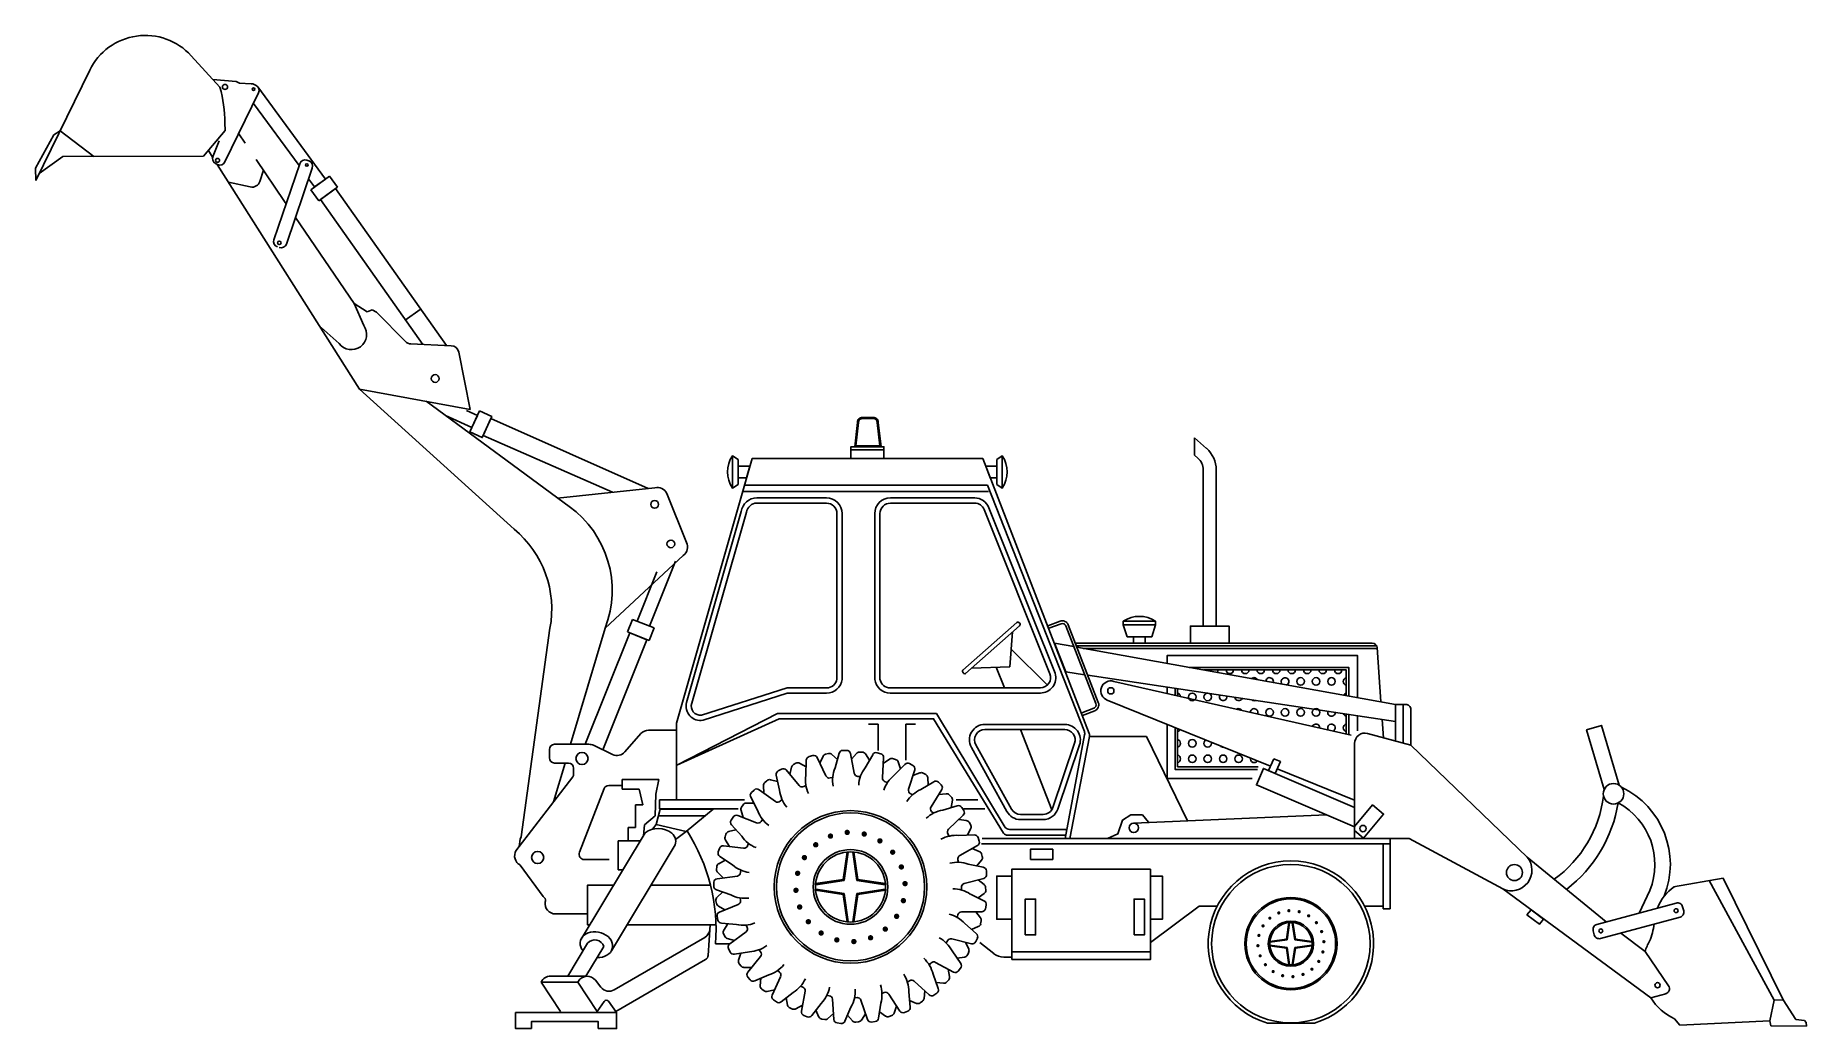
# Model space of a CAD drawing. Header units: millimetres. Extents: x -3242.09 to -3235.23, y 1760.39 to 1764.24.
import ezdxf

# ---------------------------------------------------------------- set-up
doc = ezdxf.new("R2010")
doc.units = ezdxf.units.MM
doc.header["$LTSCALE"] = 10
doc.layers.add('Veículos', color=2, linetype='Continuous')

msp = doc.modelspace()

# ---------------------------------------------------------------- linework, layer by layer
at = {"layer": 'Veículos'}
for p, q in [((-3241.3771, 1764.0365), (-3241.4884, 1764.1588)), ((-3242.0908, 1763.6748), (-3241.8815, 1764.1027)), ((-3241.3143, 1764.0587), (-3241.4038, 1764.0659)), ((-3241.3007, 1764.0517), (-3241.3143, 1764.0587)), ((-3241.2557, 1764.0494), (-3241.3007, 1764.0517)), ((-3241.2366, 1764.0438), (-3241.2436, 1764.0473)), ((-3240.9676, 1763.6805), (-3241.2293, 1764.0381)), ((-3241.3572, 1763.747), (-3241.2267, 1764.0144)), ((-3241.3565, 1763.8686), (-3241.3575, 1763.898)), ((-3242.0207, 1763.8519), (-3242.092, 1763.723)), ((-3241.9966, 1763.8674), (-3242.0207, 1763.8519)), ((-3241.8651, 1763.7681), (-3241.9966, 1763.8674)), ((-3241.4403, 1763.7689), (-3241.3565, 1763.8686)), ((-3241.3799, 1763.8282), (-3241.4035, 1763.77)), ((-3241.2792, 1763.8201), (-3241.3038, 1763.8564)), ((-3242.0775, 1763.7021), (-3241.9861, 1763.7678)), ((-3241.9861, 1763.7678), (-3241.4403, 1763.7689)), ((-3241.4214, 1763.7914), (-3241.4051, 1763.7656)), ((-3241.1263, 1763.594), (-3241.2365, 1763.7569)), ((-3241.0321, 1763.7511), (-3241.0395, 1763.7537)), ((-3242.092, 1763.723), (-3242.0908, 1763.6748)), ((-3241.3936, 1763.7406), (-3241.3866, 1763.7371)), ((-3241.3872, 1763.7374), (-3240.8359, 1762.8664)), ((-3241.2217, 1763.6717), (-3241.2081, 1763.715)), ((-3241.0674, 1763.7402), (-3241.1673, 1763.4455)), ((-3241.1185, 1763.4286), (-3241.0186, 1763.7232)), ((-3241.0327, 1763.6816), (-3241.0095, 1763.6499)), ((-3240.9524, 1763.6917), (-3241.0247, 1763.6387)), ((-3241.0095, 1763.6499), (-3240.9676, 1763.6805)), ((-3240.9213, 1763.6491), (-3240.9524, 1763.6917)), ((-3241.3434, 1763.6681), (-3241.2589, 1763.65)), ((-3241.0247, 1763.6387), (-3240.9936, 1763.5962)), ((-3240.9936, 1763.5962), (-3240.9213, 1763.6491)), ((-3240.9287, 1763.6438), (-3240.9862, 1763.6016)), ((-3240.4984, 1763.0354), (-3240.9287, 1763.6438)), ((-3241.1201, 1763.5849), (-3241.1263, 1763.594)), ((-3240.9862, 1763.6016), (-3240.5897, 1763.0393)), ((-3240.8564, 1763.1984), (-3241.0836, 1763.5315)), ((-3240.8063, 1763.1663), (-3240.8564, 1763.1984)), ((-3240.8564, 1763.1984), (-3240.8194, 1763.1131)), ((-3240.7867, 1763.174), (-3240.8063, 1763.1663)), ((-3240.7697, 1763.1646), (-3240.7867, 1763.174)), ((-3240.6575, 1763.0508), (-3240.7697, 1763.1646)), ((-3240.6583, 1763.1331), (-3240.6007, 1763.1752)), ((-3240.9846, 1763.1046), (-3240.9145, 1763.0435)), ((-3240.8194, 1763.1131), (-3240.8194, 1763.1131)), ((-3240.4807, 1763.0347), (-3240.6361, 1763.0413)), ((-3240.4061, 1762.7878), (-3240.4507, 1763.009)), ((-3240.8359, 1762.8664), (-3240.4061, 1762.7878)), ((-3240.8359, 1762.8664), (-3240.2363, 1762.323)), ((-3240.5777, 1762.8192), (-3240.0226, 1762.4113)), ((-3240.3786, 1762.7647), (-3240.4213, 1762.784)), ((-3240.5026, 1762.764), (-3240.4001, 1762.7174)), ((-3240.4001, 1762.7174), (-3240.3786, 1762.7647)), ((-3237.5517, 1762.6368), (-3237.5981, 1762.6773)), ((-3237.5981, 1762.6099), (-3237.5981, 1762.6773)), ((-3239.607, 1761.5718), (-3239.3137, 1762.5975)), ((-3239.3137, 1762.5975), (-3238.4194, 1762.5975)), ((-3238.9306, 1762.6314), (-3238.8025, 1762.6314)), ((-3237.5852, 1762.5985), (-3237.5981, 1762.6099)), ((-3237.5647, 1761.9475), (-3237.5647, 1762.5534)), ((-3237.5139, 1761.9475), (-3237.5139, 1762.5534)), ((-3239.6902, 1762.4836), (-3240.0679, 1762.4438)), ((-3239.5675, 1762.2718), (-3239.6441, 1762.4623)), ((-3239.3465, 1762.4692), (-3238.3973, 1762.4692)), ((-3239.3432, 1762.4941), (-3238.4006, 1762.4941)), ((-3239.0253, 1762.4448), (-3239.2948, 1762.4448)), ((-3238.7771, 1762.4448), (-3238.4498, 1762.4448)), ((-3239.5676, 1761.6515), (-3239.3553, 1762.3918)), ((-3239.5475, 1761.6488), (-3239.3351, 1762.3891)), ((-3239.0253, 1762.4244), (-3239.2948, 1762.4244)), ((-3238.9846, 1761.7425), (-3238.9846, 1762.3838)), ((-3238.9643, 1761.7411), (-3238.9643, 1762.3838)), ((-3238.838, 1761.7411), (-3238.838, 1762.3838)), ((-3238.8177, 1761.7425), (-3238.8177, 1762.3838)), ((-3238.7771, 1762.4244), (-3238.4507, 1762.4244)), ((-3238.1588, 1761.7633), (-3238.4136, 1762.3993)), ((-3238.1382, 1761.7649), (-3238.3976, 1762.4123)), ((-3239.5803, 1762.2219), (-3239.8833, 1761.9403)), ((-3239.711, 1761.9475), (-3239.6102, 1762.1994)), ((-3239.6827, 1762.1577), (-3239.7592, 1761.9668)), ((-3239.7767, 1761.9738), (-3239.7963, 1761.9249)), ((-3239.6935, 1761.9405), (-3239.7767, 1761.9738)), ((-3238.2873, 1761.9613), (-3238.4963, 1761.7766)), ((-3238.276, 1761.9588), (-3238.2776, 1761.9607)), ((-3238.1194, 1761.9669), (-3238.1672, 1761.9493)), ((-3237.8742, 1761.9667), (-3237.8742, 1761.9533)), ((-3237.8742, 1761.9667), (-3237.7496, 1761.9667)), ((-3237.7496, 1761.9667), (-3237.7496, 1761.9533)), ((-3240.0972, 1761.9392), (-3240.2092, 1761.1313)), ((-3240.0169, 1761.4896), (-3239.8833, 1761.9403)), ((-3239.7878, 1761.9215), (-3239.9608, 1761.4896)), ((-3239.8924, 1761.4684), (-3239.7216, 1761.895)), ((-3239.7963, 1761.9249), (-3239.7131, 1761.8916)), ((-3239.7216, 1761.895), (-3239.7878, 1761.9215)), ((-3239.7131, 1761.8916), (-3239.6935, 1761.9405)), ((-3238.4863, 1761.7638), (-3238.2767, 1761.9492)), ((-3238.3146, 1761.7905), (-3238.3039, 1761.9251)), ((-3238.1157, 1761.9571), (-3238.1628, 1761.9397)), ((-3237.9809, 1761.6474), (-3238.0977, 1761.9487)), ((-3237.9711, 1761.6512), (-3238.0879, 1761.9523)), ((-3238.3092, 1761.8578), (-3238.1688, 1761.7189)), ((-3238.0604, 1761.8815), (-3236.9093, 1761.8815)), ((-3238.0565, 1761.8715), (-3236.892, 1761.8715)), ((-3238.0294, 1761.8615), (-3236.8893, 1761.8615)), ((-3236.8895, 1761.8642), (-3236.8752, 1761.6544)), ((-3238.4967, 1761.7695), (-3238.492, 1761.7642)), ((-3238.4628, 1761.7847), (-3238.3146, 1761.7905)), ((-3238.3666, 1761.7885), (-3238.3354, 1761.7084)), ((-3239.1769, 1761.7084), (-3239.5094, 1761.6025)), ((-3239.1769, 1761.6881), (-3239.5037, 1761.5833)), ((-3239.0247, 1761.7084), (-3239.1769, 1761.7084)), ((-3239.0247, 1761.6881), (-3239.1769, 1761.6881)), ((-3238.7776, 1761.7084), (-3238.1959, 1761.7084)), ((-3238.7776, 1761.6881), (-3238.1955, 1761.6881)), ((-3237.9114, 1761.7336), (-3236.9906, 1761.5256)), ((-3237.9889, 1761.6292), (-3238.0356, 1761.611)), ((-3237.985, 1761.6194), (-3238.0326, 1761.6009)), ((-3237.9363, 1761.6606), (-3237.3038, 1761.4053)), ((-3239.607, 1761.2749), (-3239.607, 1761.5718)), ((-3238.8617, 1761.5672), (-3238.8246, 1761.5672)), ((-3238.8246, 1761.5672), (-3238.8246, 1761.4654)), ((-3238.6797, 1761.5672), (-3238.7168, 1761.5672)), ((-3238.7168, 1761.5672), (-3238.7168, 1761.4276)), ((-3238.1008, 1761.5667), (-3238.4109, 1761.5667)), ((-3236.8706, 1761.5862), (-3236.8657, 1761.5152)), ((-3240.0792, 1761.4896), (-3239.9458, 1761.4896)), ((-3239.9286, 1761.4857), (-3239.8542, 1761.4502)), ((-3239.8069, 1761.4599), (-3239.7446, 1761.5309)), ((-3239.7146, 1761.5445), (-3239.607, 1761.5445)), ((-3238.4459, 1761.4873), (-3238.3081, 1761.2385)), ((-3238.1008, 1761.5467), (-3238.4109, 1761.5467)), ((-3238.2725, 1761.5467), (-3238.1514, 1761.2359)), ((-3238.1469, 1761.2451), (-3238.0629, 1761.4939)), ((-3238.128, 1761.2387), (-3238.044, 1761.4875)), ((-3238.0056, 1761.5197), (-3237.7839, 1761.5197)), ((-3237.7839, 1761.5197), (-3237.6254, 1761.1932)), ((-3236.9774, 1761.4931), (-3236.9774, 1761.124)), ((-3236.9269, 1761.5317), (-3236.7595, 1761.4864)), ((-3236.7595, 1761.4864), (-3236.3081, 1761.0527)), ((-3240.0992, 1761.437), (-3240.0992, 1761.4696)), ((-3240.0831, 1761.2663), (-3240.0384, 1761.417)), ((-3240.0255, 1761.417), (-3240.0792, 1761.417)), ((-3239.1535, 1761.411), (-3239.1437, 1761.4163)), ((-3239.1294, 1761.4163), (-3239.1039, 1761.4025)), ((-3239.1033, 1761.4276), (-3239.1049, 1761.3686)), ((-3239.0921, 1761.4422), (-3239.0781, 1761.4458)), ((-3239.0611, 1761.438), (-3239.0271, 1761.367)), ((-3239.0382, 1761.4433), (-3239.0511, 1761.4171)), ((-3239.0285, 1761.4512), (-3239.0177, 1761.4539)), ((-3239.0039, 1761.4504), (-3238.9827, 1761.4306)), ((-3238.9758, 1761.4548), (-3238.992, 1761.3981)), ((-3238.9613, 1761.4661), (-3238.9469, 1761.4661)), ((-3238.9324, 1761.4543), (-3238.9171, 1761.3771)), ((-3238.9088, 1761.4538), (-3238.9279, 1761.4317)), ((-3238.8975, 1761.459), (-3238.8864, 1761.459)), ((-3238.8455, 1761.4494), (-3238.8754, 1761.3985)), ((-3238.8739, 1761.4522), (-3238.8582, 1761.4277)), ((-3238.8287, 1761.4568), (-3238.8147, 1761.4532)), ((-3238.8036, 1761.4382), (-3238.808, 1761.3596)), ((-3238.7809, 1761.4319), (-3238.8049, 1761.4151)), ((-3238.7687, 1761.4341), (-3238.7579, 1761.4313)), ((-3238.7207, 1761.4118), (-3238.7623, 1761.37)), ((-3238.7475, 1761.4215), (-3238.7384, 1761.394)), ((-3238.7026, 1761.4148), (-3238.6899, 1761.4079)), ((-3238.4634, 1761.4777), (-3238.3256, 1761.2288)), ((-3240.229, 1761.0768), (-3240.0081, 1761.3637)), ((-3240.0055, 1761.3737), (-3240.0055, 1761.397)), ((-3239.6749, 1761.353), (-3239.8169, 1761.353)), ((-3239.8169, 1761.353), (-3239.8169, 1761.3162)), ((-3239.6749, 1761.353), (-3239.6864, 1761.2965)), ((-3239.2645, 1761.341), (-3239.2563, 1761.3486)), ((-3239.2425, 1761.3521), (-3239.2144, 1761.345)), ((-3239.22, 1761.3696), (-3239.2069, 1761.312)), ((-3239.2128, 1761.3865), (-3239.2001, 1761.3934)), ((-3239.1817, 1761.3901), (-3239.1312, 1761.3297)), ((-3239.1609, 1761.401), (-3239.1669, 1761.3724)), ((-3239.0107, 1761.359), (-3239.0012, 1761.3611)), ((-3238.9031, 1761.3653), (-3238.8935, 1761.365)), ((-3238.7974, 1761.3447), (-3238.7882, 1761.342)), ((-3238.6829, 1761.3905), (-3238.7067, 1761.3155)), ((-3238.6625, 1761.3788), (-3238.6899, 1761.3685)), ((-3238.6092, 1761.3444), (-3238.6598, 1761.3142)), ((-3238.6501, 1761.3779), (-3238.6403, 1761.3725)), ((-3238.6327, 1761.3604), (-3238.6308, 1761.3315)), ((-3238.5908, 1761.3428), (-3238.5804, 1761.3329)), ((-3237.2774, 1761.3946), (-3236.9774, 1761.2735)), ((-3239.8876, 1761.3179), (-3239.9826, 1761.0709)), ((-3239.8169, 1761.3299), (-3239.8693, 1761.3299)), ((-3239.8169, 1761.3162), (-3239.7511, 1761.3162)), ((-3239.7511, 1761.3162), (-3239.7367, 1761.2548)), ((-3239.6864, 1761.2965), (-3239.6889, 1761.2125)), ((-3239.3428, 1761.2749), (-3239.6725, 1761.2749)), ((-3239.6725, 1761.2749), (-3239.6725, 1761.239)), ((-3239.3186, 1761.2843), (-3239.2916, 1761.2318)), ((-3239.3158, 1761.3025), (-3239.3053, 1761.3123)), ((-3239.2866, 1761.3137), (-3239.2227, 1761.2678)), ((-3239.2692, 1761.3294), (-3239.2679, 1761.3002)), ((-3239.2044, 1761.2688), (-3239.1971, 1761.2752)), ((-3239.1132, 1761.3262), (-3239.1046, 1761.3305)), ((-3238.7001, 1761.2985), (-3238.6919, 1761.2935)), ((-3238.5778, 1761.3143), (-3238.6196, 1761.2476)), ((-3238.561, 1761.2979), (-3238.5901, 1761.2947)), ((-3238.5492, 1761.2939), (-3238.5411, 1761.2863)), ((-3238.4382, 1761.2749), (-3238.522, 1761.2749)), ((-3239.7367, 1761.2548), (-3239.7651, 1761.2548)), ((-3239.7651, 1761.2548), (-3239.7651, 1761.1667)), ((-3239.6889, 1761.2125), (-3239.7306, 1761.1778)), ((-3239.6704, 1761.2388), (-3239.6854, 1761.179)), ((-3239.6774, 1761.2119), (-3239.4965, 1761.2119)), ((-3239.6725, 1761.239), (-3239.3674, 1761.239)), ((-3239.4645, 1761.2388), (-3239.6704, 1761.2388)), ((-3239.607, 1761.2388), (-3239.607, 1761.239)), ((-3239.5685, 1761.1514), (-3239.4645, 1761.2388)), ((-3239.3948, 1761.1955), (-3239.387, 1761.2077)), ((-3239.3693, 1761.2136), (-3239.2959, 1761.1851)), ((-3239.3563, 1761.2332), (-3239.3477, 1761.2053)), ((-3239.3546, 1761.2456), (-3239.3486, 1761.255)), ((-3239.3361, 1761.2618), (-3239.3071, 1761.2619)), ((-3238.6174, 1761.2295), (-3238.6107, 1761.2226)), ((-3238.5179, 1761.2513), (-3238.5745, 1761.2346)), ((-3238.495, 1761.2144), (-3238.552, 1761.1602)), ((-3238.5367, 1761.2727), (-3238.542, 1761.2442)), ((-3238.5005, 1761.2452), (-3238.4928, 1761.233)), ((-3238.4931, 1761.239), (-3238.4107, 1761.239)), ((-3238.2731, 1761.2179), (-3238.1848, 1761.2179)), ((-3237.8339, 1761.1841), (-3237.0871, 1761.2167)), ((-3239.7284, 1761.1458), (-3239.9767, 1760.734)), ((-3239.7651, 1761.1667), (-3239.7938, 1761.1667)), ((-3239.7938, 1761.1667), (-3239.7938, 1761.116)), ((-3239.7306, 1761.1778), (-3239.7349, 1761.1351)), ((-3239.6854, 1761.179), (-3239.6999, 1761.1602)), ((-3239.6854, 1761.179), (-3239.5685, 1761.1514)), ((-3239.6102, 1761.1205), (-3239.5685, 1761.1514)), ((-3239.4181, 1761.1307), (-3239.4147, 1761.1413)), ((-3239.4043, 1761.1511), (-3239.3762, 1761.1584)), ((-3239.3929, 1761.1772), (-3239.3537, 1761.1331)), ((-3239.2785, 1761.1906), (-3239.273, 1761.1986)), ((-3238.5545, 1761.142), (-3238.5496, 1761.1337)), ((-3238.4828, 1761.1943), (-3238.5117, 1761.1985)), ((-3238.4526, 1761.1385), (-3238.5116, 1761.1364)), ((-3238.4655, 1761.1639), (-3238.4778, 1761.1376)), ((-3238.4724, 1761.1875), (-3238.4664, 1761.1781)), ((-3238.2731, 1761.1979), (-3238.1848, 1761.1979)), ((-3239.6154, 1761.093), (-3239.859, 1760.689)), ((-3239.7464, 1761.116), (-3239.8333, 1761.116)), ((-3239.8333, 1761.116), (-3239.8333, 1761.0035)), ((-3239.4446, 1761.0723), (-3239.4401, 1761.086)), ((-3239.4244, 1761.0962), (-3239.3463, 1761.0868)), ((-3239.4167, 1761.1184), (-3239.4015, 1761.0934)), ((-3239.3308, 1761.0965), (-3239.3274, 1761.1055)), ((-3238.9449, 1761.0719), (-3238.9605, 1760.9652)), ((-3238.9405, 1761.0712), (-3238.9566, 1760.9613)), ((-3238.9233, 1761.0712), (-3238.9072, 1760.9613)), ((-3238.9189, 1761.0719), (-3238.9033, 1760.9652)), ((-3238.4396, 1761.097), (-3238.5084, 1761.0587)), ((-3238.4328, 1761.0745), (-3238.4598, 1761.0858)), ((-3238.4374, 1761.1282), (-3238.4329, 1761.1145)), ((-3236.8391, 1761.1034), (-3238.4242, 1761.1034)), ((-3236.8391, 1761.124), (-3238.4209, 1761.124)), ((-3236.8673, 1760.8522), (-3236.8673, 1761.1034)), ((-3236.8391, 1760.8522), (-3236.8391, 1761.124)), ((-3236.8391, 1761.124), (-3236.7655, 1761.124)), ((-3236.7655, 1761.124), (-3236.4032, 1760.9291)), ((-3240.1231, 1760.9002), (-3240.2132, 1761.0217)), ((-3239.9643, 1761.0429), (-3239.867, 1761.0429)), ((-3239.8333, 1761.0035), (-3239.8142, 1761.0035)), ((-3239.4511, 1761.0037), (-3239.4504, 1761.0148)), ((-3239.4428, 1761.0269), (-3239.4174, 1761.041)), ((-3239.4383, 1761.055), (-3239.3893, 1761.022)), ((-3239.358, 1760.9922), (-3239.357, 1761.0018)), ((-3238.5153, 1761.0417), (-3238.5126, 1761.0324)), ((-3238.4175, 1761.0129), (-3238.4751, 1761.0256)), ((-3238.4237, 1761.0407), (-3238.4421, 1761.0183)), ((-3238.4244, 1761.0654), (-3238.421, 1761.0548)), ((-3238.4052, 1760.9992), (-3238.4044, 1760.9848)), ((-3236.002, 1760.8013), (-3236.3081, 1761.0527)), ((-3239.4622, 1760.9405), (-3239.4613, 1760.9549)), ((-3239.4486, 1760.9687), (-3239.3706, 1760.979)), ((-3239.4467, 1760.9921), (-3239.4257, 1760.9717)), ((-3239.0671, 1760.9496), (-3238.9605, 1760.9652)), ((-3239.0665, 1760.9452), (-3238.9566, 1760.9613)), ((-3238.7973, 1760.9452), (-3238.9072, 1760.9613)), ((-3238.7966, 1760.9496), (-3238.9033, 1760.9652)), ((-3238.5022, 1760.9348), (-3238.502, 1760.9252)), ((-3238.4152, 1760.9696), (-3238.4913, 1760.9495)), ((-3238.4142, 1760.9461), (-3238.4376, 1760.9637)), ((-3238.4083, 1760.9351), (-3238.4077, 1760.924)), ((-3235.7408, 1760.9367), (-3235.5483, 1760.9713)), ((-3235.3503, 1760.4979), (-3235.6023, 1760.9616)), ((-3235.3157, 1760.4988), (-3235.5483, 1760.9713)), ((-3240.1154, 1760.8786), (-3240.1151, 1760.8807)), ((-3239.4515, 1760.8725), (-3239.4536, 1760.8834)), ((-3239.4518, 1760.9254), (-3239.3962, 1760.9056)), ((-3239.4492, 1760.897), (-3239.4281, 1760.9169)), ((-3239.4443, 1760.8623), (-3239.4189, 1760.8478)), ((-3239.4404, 1760.8391), (-3239.3674, 1760.8686)), ((-3239.3584, 1760.8845), (-3239.3599, 1760.8941)), ((-3239.0671, 1760.9236), (-3238.9605, 1760.908)), ((-3239.0665, 1760.928), (-3238.9566, 1760.9119)), ((-3238.9449, 1760.8014), (-3238.9605, 1760.908)), ((-3238.9405, 1760.802), (-3238.9566, 1760.9119)), ((-3238.9233, 1760.802), (-3238.9072, 1760.9119)), ((-3238.9189, 1760.8014), (-3238.9033, 1760.908)), ((-3238.7973, 1760.928), (-3238.9072, 1760.9119)), ((-3238.7966, 1760.9236), (-3238.9033, 1760.908)), ((-3238.4147, 1760.8826), (-3238.4673, 1760.9092)), ((-3238.4137, 1760.9111), (-3238.4371, 1760.8939)), ((-3238.4062, 1760.8663), (-3238.4089, 1760.8521)), ((-3237.769, 1760.721), (-3237.58, 1760.8616)), ((-3237.58, 1760.8616), (-3237.5107, 1760.8616)), ((-3236.9384, 1760.8616), (-3236.8673, 1760.8616)), ((-3235.8288, 1760.5066), (-3236.4032, 1760.9291)), ((-3235.8328, 1760.9231), (-3235.8745, 1760.8355)), ((-3239.9511, 1760.832), (-3240.076, 1760.832)), ((-3239.4465, 1760.8085), (-3239.4492, 1760.8226)), ((-3239.4327, 1760.7964), (-3239.3739, 1760.7911)), ((-3239.4231, 1760.7696), (-3239.4076, 1760.7941)), ((-3238.5161, 1760.828), (-3238.5183, 1760.8186)), ((-3238.4232, 1760.8401), (-3238.502, 1760.8396)), ((-3238.4443, 1760.7557), (-3238.4888, 1760.7945)), ((-3238.4281, 1760.817), (-3238.4464, 1760.8399)), ((-3238.4252, 1760.805), (-3238.4273, 1760.794)), ((-3237.2324, 1760.7986), (-3237.2418, 1760.7341)), ((-3237.2297, 1760.7982), (-3237.2395, 1760.7317)), ((-3237.2193, 1760.7982), (-3237.2096, 1760.7317)), ((-3237.2167, 1760.7986), (-3237.2072, 1760.7341)), ((-3236.8673, 1760.8522), (-3236.8391, 1760.8522)), ((-3239.8478, 1760.5378), (-3239.4972, 1760.7408)), ((-3239.4836, 1760.6714), (-3239.4763, 1760.7895)), ((-3239.4192, 1760.7453), (-3239.424, 1760.7554)), ((-3239.4097, 1760.7372), (-3239.3815, 1760.7295)), ((-3239.4001, 1760.7158), (-3239.3368, 1760.7624)), ((-3239.3321, 1760.7801), (-3239.3358, 1760.789)), ((-3238.5562, 1760.728), (-3238.5606, 1760.7195)), ((-3238.4632, 1760.7166), (-3238.5396, 1760.7357)), ((-3238.4364, 1760.783), (-3238.4633, 1760.7722)), ((-3238.4402, 1760.7377), (-3238.4464, 1760.7247)), ((-3237.3063, 1760.7246), (-3237.2418, 1760.7341)), ((-3237.3059, 1760.722), (-3237.2395, 1760.7317)), ((-3237.1431, 1760.722), (-3237.2096, 1760.7317)), ((-3237.1427, 1760.7246), (-3237.2072, 1760.7341)), ((-3235.8516, 1760.6859), (-3235.9453, 1760.7579)), ((-3239.951, 1760.7186), (-3240.0278, 1760.5912)), ((-3239.8888, 1760.7055), (-3239.9577, 1760.5912)), ((-3239.8415, 1760.4539), (-3239.4936, 1760.6553)), ((-3239.3984, 1760.7163), (-3239.4548, 1760.7163)), ((-3239.3985, 1760.6845), (-3239.4046, 1760.6976)), ((-3239.3821, 1760.6763), (-3239.3238, 1760.6857)), ((-3239.3661, 1760.6527), (-3239.3572, 1760.6803)), ((-3239.3305, 1760.6062), (-3239.2807, 1760.6672)), ((-3239.2806, 1760.6855), (-3239.2864, 1760.6932)), ((-3238.5047, 1760.6401), (-3238.538, 1760.6888)), ((-3238.4901, 1760.6646), (-3238.5189, 1760.6609)), ((-3238.4737, 1760.6955), (-3238.4857, 1760.7222)), ((-3238.4738, 1760.6831), (-3238.4786, 1760.673)), ((-3238.4306, 1760.7218), (-3238.3762, 1760.6781)), ((-3238.338, 1760.6647), (-3238.3067, 1760.6647)), ((-3238.3067, 1760.6856), (-3237.769, 1760.6856)), ((-3237.3063, 1760.7089), (-3237.2418, 1760.6995)), ((-3237.3059, 1760.7116), (-3237.2395, 1760.7018)), ((-3237.2324, 1760.635), (-3237.2418, 1760.6995)), ((-3237.2297, 1760.6354), (-3237.2395, 1760.7018)), ((-3237.2193, 1760.6354), (-3237.2096, 1760.7018)), ((-3237.2167, 1760.635), (-3237.2072, 1760.6995)), ((-3237.1431, 1760.7116), (-3237.2096, 1760.7018)), ((-3237.1427, 1760.7089), (-3237.2072, 1760.6995)), ((-3235.7604, 1760.5531), (-3235.8516, 1760.6859)), ((-3239.9577, 1760.5912), (-3240.095, 1760.5912)), ((-3239.3563, 1760.6301), (-3239.3634, 1760.6387)), ((-3239.3451, 1760.6247), (-3239.3159, 1760.6241)), ((-3239.3212, 1760.5764), (-3239.3303, 1760.5875)), ((-3239.3032, 1760.5725), (-3239.2491, 1760.5961)), ((-3239.2358, 1760.5175), (-3239.2028, 1760.5889)), ((-3239.2072, 1760.6067), (-3239.2148, 1760.6126)), ((-3238.6199, 1760.6412), (-3238.6263, 1760.634)), ((-3238.5918, 1760.5432), (-3238.612, 1760.5986)), ((-3238.5327, 1760.607), (-3238.6019, 1760.6444)), ((-3238.5481, 1760.5891), (-3238.553, 1760.618)), ((-3238.5051, 1760.6217), (-3238.5143, 1760.6106)), ((-3240.0569, 1760.4539), (-3240.1313, 1760.5679)), ((-3239.9889, 1760.5679), (-3240.1313, 1760.5679)), ((-3239.9889, 1760.5679), (-3239.987, 1760.5711)), ((-3239.9144, 1760.4539), (-3239.9889, 1760.5679)), ((-3239.921, 1760.5754), (-3239.8994, 1760.5478)), ((-3239.2819, 1760.5536), (-3239.2801, 1760.5826)), ((-3239.2668, 1760.5342), (-3239.2758, 1760.5407)), ((-3239.2546, 1760.5317), (-3239.2261, 1760.5385)), ((-3239.201, 1760.4916), (-3239.1545, 1760.5279)), ((-3239.1165, 1760.5486), (-3239.1253, 1760.5525)), ((-3239.1221, 1760.4551), (-3239.1078, 1760.5325)), ((-3238.8008, 1760.5274), (-3238.8099, 1760.5242)), ((-3238.7409, 1760.4554), (-3238.7835, 1760.5216)), ((-3238.7032, 1760.5729), (-3238.7112, 1760.5675)), ((-3238.7003, 1760.471), (-3238.7061, 1760.5297)), ((-3238.6272, 1760.518), (-3238.6849, 1760.5715)), ((-3238.6465, 1760.5046), (-3238.6441, 1760.5337)), ((-3238.5968, 1760.5255), (-3238.6085, 1760.517)), ((-3238.5716, 1760.5633), (-3238.6004, 1760.5668)), ((-3238.5513, 1760.5771), (-3238.5584, 1760.5686)), ((-3235.8288, 1760.5066), (-3235.7715, 1760.5225)), ((-3239.9144, 1760.4539), (-3239.887, 1760.4932)), ((-3239.8707, 1760.4934), (-3239.839, 1760.4495)), ((-3239.2194, 1760.4909), (-3239.231, 1760.4994)), ((-3239.1756, 1760.4786), (-3239.1812, 1760.5071)), ((-3239.1562, 1760.4635), (-3239.1665, 1760.4676)), ((-3239.1437, 1760.4642), (-3239.1179, 1760.4778)), ((-3239.0819, 1760.4387), (-3239.0459, 1760.4854)), ((-3239.0541, 1760.4324), (-3239.0665, 1760.4586)), ((-3239.0142, 1760.5149), (-3239.0237, 1760.5164)), ((-3238.9963, 1760.4229), (-3239.0018, 1760.5014)), ((-3238.9533, 1760.417), (-3238.9301, 1760.4713)), ((-3238.9067, 1760.5077), (-3238.9163, 1760.5068)), ((-3238.8665, 1760.423), (-3238.8913, 1760.4977)), ((-3238.8234, 1760.428), (-3238.8144, 1760.4863)), ((-3238.7961, 1760.4359), (-3238.8196, 1760.4529)), ((-3238.7629, 1760.4472), (-3238.7534, 1760.4748)), ((-3238.7096, 1760.4551), (-3238.723, 1760.4498)), ((-3238.6758, 1760.4854), (-3238.7028, 1760.496)), ((-3238.6526, 1760.4938), (-3238.6616, 1760.4872)), ((-3235.3503, 1760.4979), (-3235.3682, 1760.4181)), ((-3235.3503, 1760.4979), (-3235.3157, 1760.4988)), ((-3235.2674, 1760.4232), (-3235.3157, 1760.4988)), ((-3239.0995, 1760.4334), (-3239.1129, 1760.4388)), ((-3239.0315, 1760.4226), (-3239.0425, 1760.424)), ((-3239.0196, 1760.4263), (-3238.9979, 1760.446)), ((-3238.9691, 1760.4076), (-3238.9834, 1760.4094)), ((-3238.9248, 1760.4179), (-3238.9434, 1760.4401)), ((-3238.9005, 1760.414), (-3238.9116, 1760.4126)), ((-3238.8899, 1760.4206), (-3238.8738, 1760.4449)), ((-3238.8364, 1760.4149), (-3238.8506, 1760.4131)), ((-3238.7715, 1760.4382), (-3238.7819, 1760.4341)), ((-3237.3156, 1760.4093), (-3237.1334, 1760.4093)), ((-3235.717, 1760.4011), (-3235.737, 1760.4256)), ((-3235.3682, 1760.4181), (-3235.717, 1760.4011)), ((-3235.3636, 1760.3977), (-3235.3682, 1760.4181)), ((-3235.2252, 1760.3971), (-3235.3636, 1760.3977)), ((-3235.2331, 1760.4185), (-3235.2674, 1760.4232)), ((-3235.2264, 1760.4112), (-3235.2331, 1760.4185)), ((-3235.2252, 1760.3971), (-3235.2264, 1760.4112))]:
    msp.add_line(p, q, dxfattribs=at)
for points in [[(-3241.2465, 1763.9738), (-3241.07, 1763.7326)], [(-3239.716, 1762.4814), (-3240.3266, 1762.7518), (-3240.3561, 1762.6868), (-3239.8552, 1762.4663)], [(-3238.0242, 1761.7592), (-3238.0975, 1761.7702), (-3238.1409, 1761.8815), (-3238.0665, 1761.8682)], [(-3238.0544, 1761.866), (-3236.819, 1761.6444), (-3236.819, 1761.5785), (-3238.0123, 1761.7574)], [(-3236.9658, 1761.6707), (-3236.9658, 1761.8334), (-3237.7047, 1761.8334), (-3237.7047, 1761.8033)], [(-3237, 1761.6768), (-3237, 1761.7879), (-3237.619, 1761.7879)], [(-3237.01, 1761.6786), (-3237.01, 1761.7779), (-3237.5633, 1761.7779)], [(-3237.7047, 1761.7112), (-3237.7047, 1761.6869)], [(-3237.6737, 1761.7066), (-3237.6737, 1761.6799)], [(-3237.6637, 1761.7051), (-3237.6637, 1761.6777)], [(-3236.7893, 1761.4945), (-3236.7893, 1761.6444), (-3236.819, 1761.6444), (-3236.819, 1761.5025)], [(-3237.7047, 1761.5671), (-3237.7047, 1761.3564), (-3237.3742, 1761.3564)], [(-3237.6737, 1761.5546), (-3237.6737, 1761.3923), (-3237.3538, 1761.3923)], [(-3237.6637, 1761.5505), (-3237.6637, 1761.4023), (-3237.3508, 1761.4023)], [(-3237.01, 1761.53), (-3237.01, 1761.6071)], [(-3237, 1761.5277), (-3237, 1761.6056)], [(-3236.9658, 1761.5416), (-3236.9658, 1761.6005)], [(-3235.9521, 1761.3315), (-3236.0207, 1761.5626), (-3236.0782, 1761.5455), (-3236.0097, 1761.3147)], [(-3236.9774, 1761.2452), (-3237.3308, 1761.3961), (-3237.358, 1761.3324), (-3236.9774, 1761.1698)], [(-3237.9351, 1761.124), (-3237.8951, 1761.1422), (-3237.8776, 1761.1959), (-3237.8451, 1761.2158), (-3237.8002, 1761.2158), (-3237.7764, 1761.1884), (-3237.7769, 1761.1866)], [(-3236.9774, 1761.1555), (-3236.9428, 1761.1264), (-3236.8651, 1761.219), (-3236.9076, 1761.2546), (-3236.9774, 1761.1714)], [(-3239.8501, 1760.944), (-3239.9511, 1760.944), (-3239.9511, 1760.7895), (-3239.9432, 1760.7895)], [(-3239.4751, 1760.944), (-3239.7052, 1760.944)], [(-3238.3067, 1760.979), (-3238.3646, 1760.979), (-3238.3646, 1760.8113), (-3238.3067, 1760.8113)], [(-3237.769, 1760.8113), (-3237.7227, 1760.8113), (-3237.7227, 1760.979), (-3237.769, 1760.979)], [(-3239.7983, 1760.7895), (-3239.4534, 1760.7895)], [(-3239.91, 1760.3877), (-3239.839, 1760.3877), (-3239.839, 1760.4495), (-3240.2307, 1760.4495), (-3240.2307, 1760.3877), (-3240.1689, 1760.3877)], [(-3239.91, 1760.3877), (-3239.91, 1760.4151), (-3240.1689, 1760.4151), (-3240.1689, 1760.3877)]]:
    msp.add_lwpolyline(points, dxfattribs=at)
for points in [[(-3240.3708, 1762.7819), (-3240.4079, 1762.7002), (-3240.3599, 1762.6785), (-3240.3228, 1762.7601)], [(-3239.3678, 1762.5933), (-3239.3678, 1762.4972), (-3239.3896, 1762.483), (-3239.3896, 1762.6075)], [(-3238.9306, 1762.5975), (-3238.8025, 1762.5975), (-3238.8025, 1762.6427), (-3238.9306, 1762.6427)], [(-3238.3652, 1762.5933), (-3238.3652, 1762.4972), (-3238.3434, 1762.483), (-3238.3434, 1762.6075)], [(-3239.3223, 1762.5675), (-3239.335, 1762.5231), (-3239.3678, 1762.5231), (-3239.3678, 1762.5675)], [(-3238.4077, 1762.5675), (-3238.3904, 1762.5231), (-3238.3652, 1762.5231), (-3238.3652, 1762.5675)], [(-3237.8599, 1761.9063), (-3237.7639, 1761.9063), (-3237.7496, 1761.9533), (-3237.8742, 1761.9533)], [(-3237.8341, 1761.8815), (-3237.7897, 1761.8815), (-3237.7897, 1761.9063), (-3237.8341, 1761.9063)], [(-3237.6142, 1761.8815), (-3237.4644, 1761.8815), (-3237.4644, 1761.9475), (-3237.6142, 1761.9475)], [(-3237.291, 1761.4335), (-3237.3116, 1761.3879), (-3237.2855, 1761.3767), (-3237.2649, 1761.4223)], [(-3238.2346, 1761.0432), (-3238.1475, 1761.0432), (-3238.1475, 1761.0826), (-3238.2346, 1761.0826)], [(-3238.3067, 1760.6551), (-3237.769, 1760.6551), (-3237.769, 1761.005), (-3238.3067, 1761.005)], [(-3238.2546, 1760.7505), (-3238.2141, 1760.7505), (-3238.2141, 1760.8894), (-3238.2546, 1760.8894)], [(-3237.8326, 1760.7505), (-3237.7921, 1760.7505), (-3237.7921, 1760.8894), (-3237.8326, 1760.8894)], [(-3236.3097, 1760.8281), (-3236.2612, 1760.7921), (-3236.2448, 1760.8124), (-3236.2929, 1760.848)]]:
    msp.add_lwpolyline(points, close=True, dxfattribs=at)
for points in [[(-3238.9155, 1762.6427), (-3238.8136, 1762.6427), (-3238.8242, 1762.7369, 0.414214), (-3238.8442, 1762.7569), (-3238.885, 1762.7569, 0.414214), (-3238.905, 1762.7369)], [(-3238.9111, 1762.6467), (-3238.818, 1762.6467), (-3238.8282, 1762.7367, 0.418095), (-3238.8442, 1762.7529), (-3238.885, 1762.7529, 0.418095), (-3238.901, 1762.7367)], [(-3236.0237, 1760.7368), (-3235.7157, 1760.8196, 0.414214), (-3235.7016, 1760.8441), (-3235.7059, 1760.8602, 0.414214), (-3235.7304, 1760.8743), (-3236.0384, 1760.7915, 0.414214), (-3236.0525, 1760.767), (-3236.0482, 1760.7509, 0.414214)]]:
    msp.add_lwpolyline(points, format="xyb", close=True, dxfattribs=at)
for points in [[(-3238.081, 1761.124), (-3238.0056, 1761.5197, 0.156543), (-3238.0063, 1761.5319), (-3238.4194, 1762.5975)], [(-3238.1002, 1761.124), (-3238.0243, 1761.5266, 0.156895), (-3238.0251, 1761.5389), (-3238.4006, 1762.4941)], [(-3236.7595, 1761.4864), (-3236.7595, 1761.6244, 0.414214), (-3236.7795, 1761.6444), (-3236.7893, 1761.6444), (-3236.7893, 1761.4945)], [(-3239.6048, 1761.4082), (-3239.2153, 1761.6089), (-3238.599, 1761.6089), (-3238.3318, 1761.1676, 0.234155), (-3238.3159, 1761.1597), (-3238.0912, 1761.1597)], [(-3239.6048, 1761.4082), (-3239.2089, 1761.5889), (-3238.6099, 1761.5889), (-3238.3387, 1761.1452, 0.233193), (-3238.3228, 1761.1373), (-3238.0969, 1761.1373)]]:
    msp.add_lwpolyline(points, format="xyb", dxfattribs=at)
for points, const_width in [([(-3239.0145, 1761.1321, 1), (-3239.0046, 1761.1353, 1)], 0.0104), ([(-3238.95, 1761.1481, 1), (-3238.9396, 1761.1481, 1)], 0.0104), ([(-3238.8838, 1761.1433, 1), (-3238.8739, 1761.1401, 1)], 0.0104), ([(-3239.0709, 1761.097, 1), (-3239.0624, 1761.1032, 1)], 0.0104), ([(-3238.8223, 1761.1184, 1), (-3238.8138, 1761.1122, 1)], 0.0104), ([(-3238.7715, 1761.0756, 1), (-3238.7654, 1761.0672, 1)], 0.0104), ([(-3239.1386, 1760.9847, 1), (-3239.1354, 1760.9946, 1)], 0.0104), ([(-3239.1136, 1761.0462, 1), (-3239.1075, 1761.0547, 1)], 0.0104), ([(-3238.7364, 1761.0192, 1), (-3238.7332, 1761.0093, 1)], 0.0104), ([(-3239.1434, 1760.9185, 1), (-3239.1434, 1760.9289, 1)], 0.0104), ([(-3238.7204, 1760.9548, 1), (-3238.7204, 1760.9443, 1)], 0.0104), ([(-3239.1274, 1760.854, 1), (-3239.1306, 1760.8639, 1)], 0.0104), ([(-3238.7252, 1760.8885, 1), (-3238.7284, 1760.8786, 1)], 0.0104), ([(-3239.0923, 1760.7976, 1), (-3239.0984, 1760.8061, 1)], 0.0104), ([(-3238.7501, 1760.827, 1), (-3238.7563, 1760.8186, 1)], 0.0104), ([(-3237.3086, 1760.8138, 1), (-3237.3035, 1760.8175, 1)], 0.0063), ([(-3237.2745, 1760.835, 1), (-3237.2685, 1760.8369, 1)], 0.0063), ([(-3237.2355, 1760.8446, 1), (-3237.2292, 1760.8446, 1)], 0.0063), ([(-3237.1954, 1760.8418, 1), (-3237.1894, 1760.8398, 1)], 0.0063), ([(-3237.1582, 1760.8267, 1), (-3237.1531, 1760.823, 1)], 0.0063), ([(-3237.1275, 1760.8008, 1), (-3237.1238, 1760.7957, 1)], 0.0063), ([(-3239.0415, 1760.7549, 1), (-3239.0499, 1760.761, 1)], 0.0104), ([(-3238.98, 1760.7299, 1), (-3238.9899, 1760.7331, 1)], 0.0104), ([(-3238.9137, 1760.7251, 1), (-3238.9242, 1760.7251, 1)], 0.0104), ([(-3238.8493, 1760.7411, 1), (-3238.8592, 1760.7379, 1)], 0.0104), ([(-3238.7929, 1760.7762, 1), (-3238.8013, 1760.7701, 1)], 0.0104), ([(-3237.3495, 1760.7459, 1), (-3237.3476, 1760.7518, 1)], 0.0063), ([(-3237.3344, 1760.7831, 1), (-3237.3307, 1760.7882, 1)], 0.0063), ([(-3237.1063, 1760.7667, 1), (-3237.1043, 1760.7607, 1)], 0.0063), ([(-3237.0966, 1760.7277, 1), (-3237.0966, 1760.7214, 1)], 0.0063), ([(-3237.3524, 1760.7058, 1), (-3237.3524, 1760.7121, 1)], 0.0063), ([(-3237.3427, 1760.6668, 1), (-3237.3447, 1760.6728, 1)], 0.0063), ([(-3237.0995, 1760.6877, 1), (-3237.1015, 1760.6817, 1)], 0.0063), ([(-3237.3215, 1760.6327, 1), (-3237.3252, 1760.6378, 1)], 0.0063), ([(-3237.2908, 1760.6069, 1), (-3237.2959, 1760.6106, 1)], 0.0063), ([(-3237.2536, 1760.5918, 1), (-3237.2596, 1760.5937, 1)], 0.0063), ([(-3237.2135, 1760.5889, 1), (-3237.2198, 1760.5889, 1)], 0.0063), ([(-3237.1746, 1760.5985, 1), (-3237.1806, 1760.5966, 1)], 0.0063), ([(-3237.1405, 1760.6198, 1), (-3237.1456, 1760.6161, 1)], 0.0063), ([(-3237.1146, 1760.6505, 1), (-3237.1183, 1760.6454, 1)], 0.0063)]:
    msp.add_lwpolyline(points, format="xyb", close=True, dxfattribs=dict(at, const_width=const_width))
for centre, radius in [((-3241.357, 1764.0376), 0.00986), ((-3241.2462, 1764.0289), 0.00498), ((-3241.3859, 1763.7531), 0.00755), ((-3241.0397, 1763.7351), 0.00498), ((-3241.1466, 1763.4335), 0.00685), ((-3240.5421, 1762.9074), 0.015), ((-3239.6912, 1762.4195), 0.015), ((-3239.6284, 1762.2663), 0.015), ((-3237.9227, 1761.6967), 0.0121), ((-3237.9227, 1761.6967), 0.0121), ((-3237.6071, 1761.6733), 0.0147), ((-3237.5471, 1761.6733), 0.0147), ((-3237.1871, 1761.7333), 0.0147), ((-3237.1271, 1761.7333), 0.0147), ((-3237.0671, 1761.7333), 0.0147), ((-3237.3071, 1761.6133), 0.0147), ((-3237.2471, 1761.6133), 0.0147), ((-3237.1871, 1761.6133), 0.0147), ((-3237.1271, 1761.6133), 0.0147), ((-3237.6071, 1761.4933), 0.0147), ((-3239.973, 1761.4348), 0.0236), ((-3237.6071, 1761.4333), 0.0147), ((-3237.5471, 1761.4333), 0.0147), ((-3237.4871, 1761.4333), 0.0147), ((-3237.4271, 1761.4333), 0.0147), ((-3235.9735, 1761.2979), 0.0398), ((-3238.9319, 1760.9366), 0.2958), ((-3238.9319, 1760.9366), 0.2869), ((-3237.8339, 1761.1659), 0.0182), ((-3236.945, 1761.1629), 0.0125), ((-3240.1449, 1761.0508), 0.0236), ((-3240.1449, 1761.0508), 0.0236), ((-3238.9319, 1760.9366), 0.1447), ((-3238.9319, 1760.9366), 0.1359), ((-3237.2245, 1760.7168), 0.3072), ((-3236.3578, 1760.9924), 0.0311), ((-3237.2245, 1760.7168), 0.1788), ((-3237.2245, 1760.7168), 0.1735), ((-3237.2245, 1760.7168), 0.0875), ((-3237.2245, 1760.7168), 0.0822), ((-3235.7311, 1760.8448), 0.00756), ((-3236.023, 1760.7663), 0.00756), ((-3235.803, 1760.5557), 0.01)]:
    msp.add_circle(centre, radius, dxfattribs=at)
for centre, radius, start, end in [((-3241.6659, 1763.9973), 0.24, 42.29568, 153.93305), ((-3241.864, 1763.8972), 0.5065, 0.0888, 15.96107), ((-3241.2534, 1764.0276), 0.0219, 63.6023, 95.93177), ((-3241.2464, 1764.0241), 0.0219, 333.6023, 63.6023), ((-3241.3838, 1763.7602), 0.0219, 153.6023, 243.6023), ((-3241.3768, 1763.7567), 0.0219, 243.6023, 333.6023), ((-3241.0467, 1763.733), 0.0219, 70.87487, 160.87487), ((-3241.0393, 1763.7304), 0.0219, 340.87487, 70.87487), ((-3241.2522, 1763.6813), 0.032, 257.92802, 342.55541), ((-3241.1466, 1763.4383), 0.0219, 160.87487, 250.87487), ((-3241.1392, 1763.4358), 0.0219, 250.87487, 340.87487), ((-3240.8669, 1763.0783), 0.0589, 216.19675, 36.19675), ((-3240.6347, 1763.0733), 0.032, 224.6097, 267.55569), ((-3240.4821, 1763.0027), 0.032, 11.40632, 87.55569), ((-3239.2955, 1762.5453), 0.1129, 146.51688, 213.48312), ((-3238.4376, 1762.5453), 0.1129, 326.51688, 33.48312), ((-3237.6247, 1762.5534), 0.06, 0, 48.83384), ((-3237.6247, 1762.5534), 0.1108, 0, 48.83384), ((-3239.6801, 1762.4449), 0.04, 25.71557, 104.68469), ((-3239.2948, 1762.3838), 0.061, 90, 172.49955), ((-3239.0253, 1762.3838), 0.061, 0, 90), ((-3238.7771, 1762.3838), 0.061, 90, 180), ((-3238.4507, 1762.3844), 0.06, 21.83454, 90), ((-3240.2558, 1762.0863), 0.4, 338.59841, 54.34482), ((-3239.2948, 1762.3838), 0.0406, 90, 172.49955), ((-3239.0253, 1762.3838), 0.0406, 0, 90), ((-3238.7771, 1762.3838), 0.0406, 90, 180), ((-3238.4507, 1762.3844), 0.04, 21.83454, 90), ((-3240.4901, 1762.0139), 0.4, 349.23941, 50.60409), ((-3239.6035, 1762.2545), 0.04, 305.5199, 25.71557), ((-3238.2828, 1761.9562), 0.00686, 41.05893, 131.05893), ((-3238.1109, 1761.9439), 0.0245, 19.96989, 110.23723), ((-3237.8119, 1761.8726), 0.1129, 56.51688, 123.48312), ((-3238.2812, 1761.9543), 0.00686, 311.05893, 41.05893), ((-3238.1109, 1761.9439), 0.014, 19.96989, 110.23723), ((-3236.9093, 1761.8615), 0.02, 7.56182, 90), ((-3238.493, 1761.7728), 0.005, 131.47529, 221.47529), ((-3238.489, 1761.7668), 0.004, 221.47529, 311.47529), ((-3238.1959, 1761.7484), 0.06, 270, 15.98343), ((-3238.1959, 1761.7484), 0.04, 270, 21.83454), ((-3237.5212, 1761.7781), 0.0147, 180.78122, 201.19951), ((-3237.5212, 1761.7781), 0.0147, 318.4564, 359.21878), ((-3237.4612, 1761.7781), 0.0147, 180.78122, 359.21878), ((-3237.4012, 1761.7781), 0.0147, 180.78122, 359.21878), ((-3237.3412, 1761.7781), 0.0147, 180.78122, 359.21878), ((-3237.2812, 1761.7781), 0.0147, 180.78122, 359.21878), ((-3237.2212, 1761.7781), 0.0147, 180.78122, 359.21878), ((-3237.1612, 1761.7781), 0.0147, 180.78122, 359.21878), ((-3237.1012, 1761.7781), 0.0147, 180.78122, 359.21878), ((-3237.0412, 1761.7781), 0.0147, 180.78122, 359.21878), ((-3239.0247, 1761.749), 0.0406, 270, 350.81057), ((-3239.0247, 1761.749), 0.061, 270, 352.49955), ((-3238.7776, 1761.749), 0.061, 187.50045, 270), ((-3238.7776, 1761.749), 0.0406, 189.18943, 270), ((-3237.9227, 1761.6967), 0.0386, 72.95077, 249.35628), ((-3237.6671, 1761.6733), 0.0147, 7.2982, 76.53363), ((-3237.3671, 1761.7333), 0.0147, 29.05404, 130.60186), ((-3237.3071, 1761.7333), 0.0147, 344.6783, 174.97761), ((-3237.2471, 1761.7333), 0.0147, 295.54626, 224.10964), ((-3237.0071, 1761.7333), 0.0147, 101.33884, 258.66116), ((-3237.0071, 1761.6733), 0.0147, 101.33884, 150.9052), ((-3239.5144, 1761.6373), 0.055, 165.03195, 281.23125), ((-3239.5143, 1761.6372), 0.0351, 160.65674, 278.04643), ((-3237.9939, 1761.6422), 0.014, 291.25672, 21.52406), ((-3237.9939, 1761.6422), 0.0245, 291.25672, 21.52406), ((-3237.4871, 1761.6733), 0.0147, 150.31587, 12.62986), ((-3237.4271, 1761.6733), 0.0147, 185.67751, 337.26823), ((-3237.4271, 1761.6133), 0.0147, 33.91714, 120.6251), ((-3237.3671, 1761.6133), 0.0147, 337.25997, 177.28227), ((-3237.3671, 1761.6733), 0.0147, 229.86955, 293.07619), ((-3237.0671, 1761.6133), 0.0147, 162.23293, 0.7128), ((-3238.4109, 1761.5067), 0.06, 90, 208.97722), ((-3238.4109, 1761.5067), 0.06, 90, 208.97722), ((-3238.1008, 1761.5067), 0.06, 341.34594, 90), ((-3237.1271, 1761.5533), 0.0147, 359.44166, 155.10058), ((-3237.0671, 1761.5533), 0.0147, 303.62962, 210.91262), ((-3237.0071, 1761.5533), 0.0147, 101.33884, 258.66116), ((-3237.0071, 1761.6133), 0.0147, 197.94365, 258.66116), ((-3240.0792, 1761.4696), 0.02, 90, 180), ((-3239.9458, 1761.4496), 0.04, 64.50497, 90), ((-3239.7146, 1761.5045), 0.04, 90, 138.72475), ((-3238.4109, 1761.5067), 0.04, 90, 208.97722), ((-3238.1008, 1761.5067), 0.04, 341.34594, 90), ((-3237.6671, 1761.5533), 0.0147, 283.46637, 333.10338), ((-3237.6671, 1761.4933), 0.0147, 283.46637, 76.53363), ((-3237.5471, 1761.4933), 0.0147, 117.83847, 18.20169), ((-3237.4871, 1761.4933), 0.0147, 220.30024, 275.73992), ((-3236.9374, 1761.4931), 0.04, 74.85319, 180), ((-3240.0792, 1761.437), 0.02, 180, 270), ((-3240.0255, 1761.397), 0.02, 0, 90), ((-3239.837, 1761.4863), 0.04, 244.50497, 318.72475), ((-3239.1463, 1761.3979), 0.0149, 118.71875, 168.1402), ((-3239.1365, 1761.4033), 0.0149, 61.4049, 118.71875), ((-3239.0884, 1761.4278), 0.0149, 104.35897, 180.682), ((-3239.0744, 1761.4313), 0.0149, 26.40059, 104.35897), ((-3239.0248, 1761.4367), 0.0149, 104.31875, 153.7402), ((-3239.0141, 1761.4395), 0.0149, 47.0049, 104.31875), ((-3238.9613, 1761.4513), 0.0149, 89.95897, 166.282), ((-3238.9469, 1761.4512), 0.0149, 12.00059, 89.95897), ((-3238.8975, 1761.4441), 0.0149, 89.91875, 139.3402), ((-3238.8864, 1761.4441), 0.0149, 32.6049, 89.91875), ((-3238.8324, 1761.4424), 0.0149, 75.55897, 151.882), ((-3238.8185, 1761.4388), 0.0149, 357.60059, 75.55897), ((-3238.7724, 1761.4197), 0.0149, 75.51875, 124.9402), ((-3238.7616, 1761.4169), 0.0149, 18.2049, 75.51875), ((-3238.7097, 1761.4018), 0.0149, 61.15897, 137.482), ((-3237.6671, 1761.4333), 0.0147, 283.46637, 76.53363), ((-3237.3671, 1761.4333), 0.0147, 166.89702, 329.14314), ((-3240.0255, 1761.3737), 0.02, 330.20002, 0), ((-3239.2462, 1761.3377), 0.0149, 75.8049, 133.11875), ((-3239.2056, 1761.3734), 0.0149, 118.75897, 195.082), ((-3239.193, 1761.3804), 0.0149, 40.80059, 118.75897), ((-3238.9841, 1761.3505), 0.1221, 171.44964, 205.33024), ((-3239.0138, 1761.3736), 0.0149, 206.40059, 282.23688), ((-3238.8795, 1761.3504), 0.1221, 157.04964, 190.93024), ((-3238.9026, 1761.3802), 0.0149, 192.00059, 267.83688), ((-3238.7783, 1761.3244), 0.1221, 142.64964, 176.53024), ((-3238.7932, 1761.359), 0.0149, 177.60059, 253.43688), ((-3238.6866, 1761.274), 0.1221, 128.24964, 162.13024), ((-3238.6971, 1761.3948), 0.0149, 343.20059, 61.15897), ((-3238.6573, 1761.3648), 0.0149, 61.11875, 110.5402), ((-3238.6475, 1761.3594), 0.0149, 3.8049, 61.11875), ((-3238.601, 1761.3319), 0.0149, 46.75897, 123.082), ((-3239.8693, 1761.3099), 0.02, 90, 156.39339), ((-3239.3056, 1761.2916), 0.0149, 133.15897, 209.482), ((-3239.2951, 1761.3015), 0.0149, 55.20059, 133.15897), ((-3239.2543, 1761.3301), 0.0149, 133.11875, 182.5402), ((-3239.0854, 1761.3245), 0.1221, 185.84964, 219.73024), ((-3239.1199, 1761.3395), 0.0149, 220.80059, 296.63688), ((-3238.6104, 1761.2024), 0.1221, 113.84964, 147.73024), ((-3238.6925, 1761.3112), 0.0149, 163.20059, 239.03688), ((-3238.5906, 1761.322), 0.0149, 328.80059, 46.75897), ((-3238.5594, 1761.2831), 0.0149, 46.71875, 96.1402), ((-3238.5513, 1761.2754), 0.0149, 349.4049, 46.71875), ((-3236.4817, 1761.3492), 0.4732, 306.04417, 352.67535), ((-3236.0845, 1761.0239), 0.3311, 338.18125, 64.615), ((-3239.3745, 1761.1997), 0.0149, 69.60059, 147.55897), ((-3239.342, 1761.2376), 0.0149, 147.51875, 196.9402), ((-3239.336, 1761.247), 0.0149, 90.2049, 147.51875), ((-3239.177, 1761.2741), 0.1221, 200.24964, 234.13024), ((-3239.2142, 1761.2801), 0.0149, 235.20059, 311.03688), ((-3238.5544, 1761.1141), 0.1221, 99.44964, 133.33024), ((-3238.6068, 1761.2399), 0.0149, 148.80059, 224.63688), ((-3238.5131, 1761.2372), 0.0149, 32.35897, 108.682), ((-3238.5054, 1761.225), 0.0149, 314.40059, 32.35897), ((-3238.2731, 1761.2579), 0.06, 208.97722, 270), ((-3238.2731, 1761.2579), 0.04, 208.97722, 270), ((-3238.1848, 1761.2579), 0.04, 270, 341.34594), ((-3238.1848, 1761.2579), 0.06, 270, 341.34594), ((-3236.4817, 1761.3492), 0.5332, 307.71298, 350.62725), ((-3236.0845, 1761.0239), 0.2711, 338.18125, 61.60129), ((-3239.6771, 1761.0797), 0.0837, 50.97259, 127.83119), ((-3239.6496, 1761.1136), 0.04, 328.91255, 50.97259), ((-3240.1781, 1760.7667), 0.725, 356.0125, 32.29873), ((-3239.4005, 1761.1367), 0.0149, 104.6049, 161.91875), ((-3239.3822, 1761.1875), 0.0149, 147.55897, 223.882), ((-3239.2907, 1761.1991), 0.0149, 249.60059, 325.43688), ((-3238.5221, 1761.0147), 0.1221, 85.04964, 118.93024), ((-3238.5416, 1761.1495), 0.0149, 134.40059, 210.23688), ((-3238.485, 1761.1796), 0.0149, 32.31875, 81.7402), ((-3238.479, 1761.1702), 0.0149, 335.0049, 32.31875), ((-3238.4515, 1761.1236), 0.0149, 17.95897, 94.282), ((-3240.1942, 1761.057), 0.04, 150.20002, 241.74527), ((-3240.1042, 1761.0923), 0.112, 159.66357, 179.44055), ((-3239.9643, 1761.0629), 0.02, 156.39339, 270), ((-3239.4304, 1761.0677), 0.0149, 161.95897, 238.282), ((-3239.426, 1761.0814), 0.0149, 84.00059, 161.95897), ((-3239.404, 1761.1261), 0.0149, 161.91875, 211.3402), ((-3239.2532, 1761.2026), 0.1221, 214.64964, 248.53024), ((-3239.3447, 1761.1016), 0.0149, 264.00059, 339.83688), ((-3238.4471, 1761.1099), 0.0149, 300.00059, 17.95897), ((-3238.4386, 1761.0608), 0.0149, 17.91875, 67.3402), ((-3239.4363, 1761.0028), 0.0149, 176.31875, 225.7402), ((-3239.4356, 1761.0139), 0.0149, 119.0049, 176.31875), ((-3239.3093, 1761.1143), 0.1221, 229.04964, 262.93024), ((-3238.5156, 1760.9103), 0.1221, 70.64964, 104.53024), ((-3238.5009, 1761.0458), 0.0149, 120.00059, 195.83688), ((-3238.4352, 1761.0502), 0.0149, 320.6049, 17.91875), ((-3238.4201, 1760.9983), 0.0149, 3.55897, 79.882), ((-3237.2245, 1760.7168), 0.3207, 286.50732, 253.49268), ((-3236.3699, 1761.0019), 0.08, 245.42697, 39.41045), ((-3239.4474, 1760.9396), 0.0149, 176.35897, 252.682), ((-3239.4465, 1760.9539), 0.0149, 98.40059, 176.35897), ((-3239.3728, 1760.9937), 0.0149, 278.40059, 354.23688), ((-3238.5352, 1760.8076), 0.1221, 56.24964, 90.13024), ((-3238.4873, 1760.9352), 0.0149, 105.60059, 181.43688), ((-3238.4192, 1760.9839), 0.0149, 285.60059, 3.55897), ((-3238.4232, 1760.9342), 0.0149, 3.51875, 52.9402), ((-3235.6374, 1760.79), 0.1783, 124.41585, 158.74202), ((-3240.1348, 1760.884), 0.02, 350.5311, 54.12477), ((-3240.076, 1760.872), 0.04, 170.5311, 270), ((-3239.4389, 1760.8862), 0.0149, 133.4049, 190.71875), ((-3239.4369, 1760.8752), 0.0149, 190.71875, 240.1402), ((-3239.3416, 1761.0148), 0.1221, 243.44964, 277.33024), ((-3239.3731, 1760.8823), 0.0149, 292.80059, 8.63688), ((-3238.4208, 1760.8691), 0.0149, 349.15897, 65.482), ((-3238.4225, 1760.9231), 0.0149, 306.2049, 3.51875), ((-3239.4346, 1760.8254), 0.0149, 112.80059, 190.75897), ((-3239.4319, 1760.8113), 0.0149, 190.75897, 267.082), ((-3239.3482, 1760.9105), 0.1221, 257.84964, 291.73024), ((-3238.5797, 1760.713), 0.1221, 41.84964, 75.73024), ((-3238.5016, 1760.8247), 0.0149, 91.20059, 167.03688), ((-3238.4419, 1760.7968), 0.0149, 291.8049, 349.11875), ((-3238.4398, 1760.8078), 0.0149, 349.11875, 38.5402), ((-3238.4236, 1760.8549), 0.0149, 271.20059, 349.15897), ((-3236.0861, 1760.8292), 0.2722, 337.81399, 352.26208), ((-3239.9233, 1760.6957), 0.0359, 15.82389, 140.42822), ((-3239.5173, 1760.7754), 0.04, 300.06894, 356.46009), ((-3239.4105, 1760.7617), 0.0149, 147.8049, 205.11875), ((-3239.4058, 1760.7516), 0.0149, 205.11875, 254.5402), ((-3239.3458, 1760.7743), 0.0149, 307.20059, 23.03688), ((-3238.6464, 1760.6325), 0.1221, 27.44964, 61.33024), ((-3238.543, 1760.7212), 0.0149, 76.80059, 152.63688), ((-3238.4598, 1760.7311), 0.0149, 256.80059, 334.75897), ((-3238.4537, 1760.7441), 0.0149, 334.75897, 51.082), ((-3235.6463, 1760.6209), 0.2153, 150.64579, 162.4061), ((-3239.5036, 1760.6726), 0.02, 300.06894, 356.46009), ((-3239.3912, 1760.7039), 0.0149, 127.20059, 205.15897), ((-3239.385, 1760.6909), 0.0149, 205.15897, 281.482), ((-3239.3286, 1760.8078), 0.1221, 272.24964, 306.13024), ((-3239.2924, 1760.6764), 0.0149, 321.60059, 37.43688), ((-3238.731, 1760.571), 0.1221, 13.04964, 46.93024), ((-3238.492, 1760.6794), 0.0149, 277.4049, 334.71875), ((-3238.4873, 1760.6894), 0.0149, 334.71875, 24.1402), ((-3238.338, 1760.7256), 0.061, 231.22508, 270), ((-3240.095, 1760.5512), 0.04, 90, 155.38149), ((-3239.9525, 1760.5508), 0.04, 38.01838, 149.51676), ((-3239.3519, 1760.6481), 0.0149, 162.2049, 219.51875), ((-3239.3449, 1760.6396), 0.0149, 219.51875, 268.9402), ((-3239.3188, 1760.597), 0.0149, 141.60059, 219.55897), ((-3239.2841, 1760.7132), 0.1221, 286.64964, 320.53024), ((-3239.2164, 1760.595), 0.0149, 336.00059, 51.83688), ((-3238.8282, 1760.5326), 0.1221, 358.64964, 32.53024), ((-3238.6088, 1760.6312), 0.0149, 62.40059, 138.23688), ((-3238.5627, 1760.5866), 0.0149, 320.31875, 9.7402), ((-3238.5258, 1760.6201), 0.0149, 242.40059, 320.35897), ((-3238.5166, 1760.6312), 0.0149, 320.35897, 36.682), ((-3239.8679, 1760.5724), 0.04, 218.01838, 300.06894), ((-3239.3097, 1760.5859), 0.0149, 219.55897, 295.882), ((-3239.267, 1760.5527), 0.0149, 176.6049, 233.91875), ((-3239.258, 1760.5462), 0.0149, 233.91875, 283.3402), ((-3239.2222, 1760.5114), 0.0149, 156.00059, 233.95897), ((-3239.2175, 1760.6326), 0.1221, 301.04964, 334.93024), ((-3239.1225, 1760.535), 0.0149, 350.40059, 66.23688), ((-3239.1329, 1760.5711), 0.1221, 315.44964, 349.33024), ((-3239.0357, 1760.5326), 0.1221, 329.84964, 3.73024), ((-3238.932, 1760.5195), 0.1221, 344.24964, 18.13024), ((-3238.7959, 1760.5134), 0.0149, 33.60059, 109.43688), ((-3238.6949, 1760.5605), 0.0149, 48.00059, 123.83688), ((-3238.6172, 1760.5291), 0.0149, 228.00059, 305.95897), ((-3238.6056, 1760.5375), 0.0149, 305.95897, 22.282), ((-3238.5698, 1760.5781), 0.0149, 263.0049, 320.31875), ((-3235.7769, 1760.5418), 0.02, 285.50441, 34.45921), ((-3239.8788, 1760.4875), 0.01, 35.76534, 145.15652), ((-3239.2106, 1760.503), 0.0149, 233.95897, 310.282), ((-3239.161, 1760.4815), 0.0149, 191.0049, 248.31875), ((-3239.1507, 1760.4774), 0.0149, 248.31875, 297.7402), ((-3239.1074, 1760.4526), 0.0149, 170.40059, 248.35897), ((-3239.0166, 1760.5002), 0.0149, 4.80059, 80.63688), ((-3238.9054, 1760.4928), 0.0149, 19.20059, 95.03688), ((-3238.7285, 1760.4636), 0.0149, 213.60059, 291.55897), ((-3238.7151, 1760.4689), 0.0149, 291.55897, 7.882), ((-3238.6704, 1760.4993), 0.0149, 248.6049, 305.91875), ((-3238.6614, 1760.5058), 0.0149, 305.91875, 355.3402), ((-3235.6463, 1760.6209), 0.2153, 212.049, 245.08456), ((-3239.094, 1760.4473), 0.0149, 248.35897, 324.682), ((-3239.0406, 1760.4388), 0.0149, 205.4049, 262.71875), ((-3239.0296, 1760.4374), 0.0149, 262.71875, 312.1402), ((-3238.9815, 1760.4242), 0.0149, 184.80059, 262.75897), ((-3238.9672, 1760.4223), 0.0149, 262.75897, 339.082), ((-3238.9134, 1760.4274), 0.0149, 219.8049, 277.11875), ((-3238.9024, 1760.4288), 0.0149, 277.11875, 326.5402), ((-3238.8525, 1760.4279), 0.0149, 199.20059, 277.15897), ((-3238.8382, 1760.4297), 0.0149, 277.15897, 353.482), ((-3238.7874, 1760.448), 0.0149, 234.2049, 291.51875), ((-3238.777, 1760.4521), 0.0149, 291.51875, 340.9402)]:
    msp.add_arc(centre, radius, start, end, dxfattribs=at)
msp.add_ellipse((-3239.9171, 1760.713), major_axis=(-0.0623, 0.0129), ratio=0.771969, start_param=1.77345, end_param=7.049029, dxfattribs=at)

doc.saveas('drawing.dxf')
